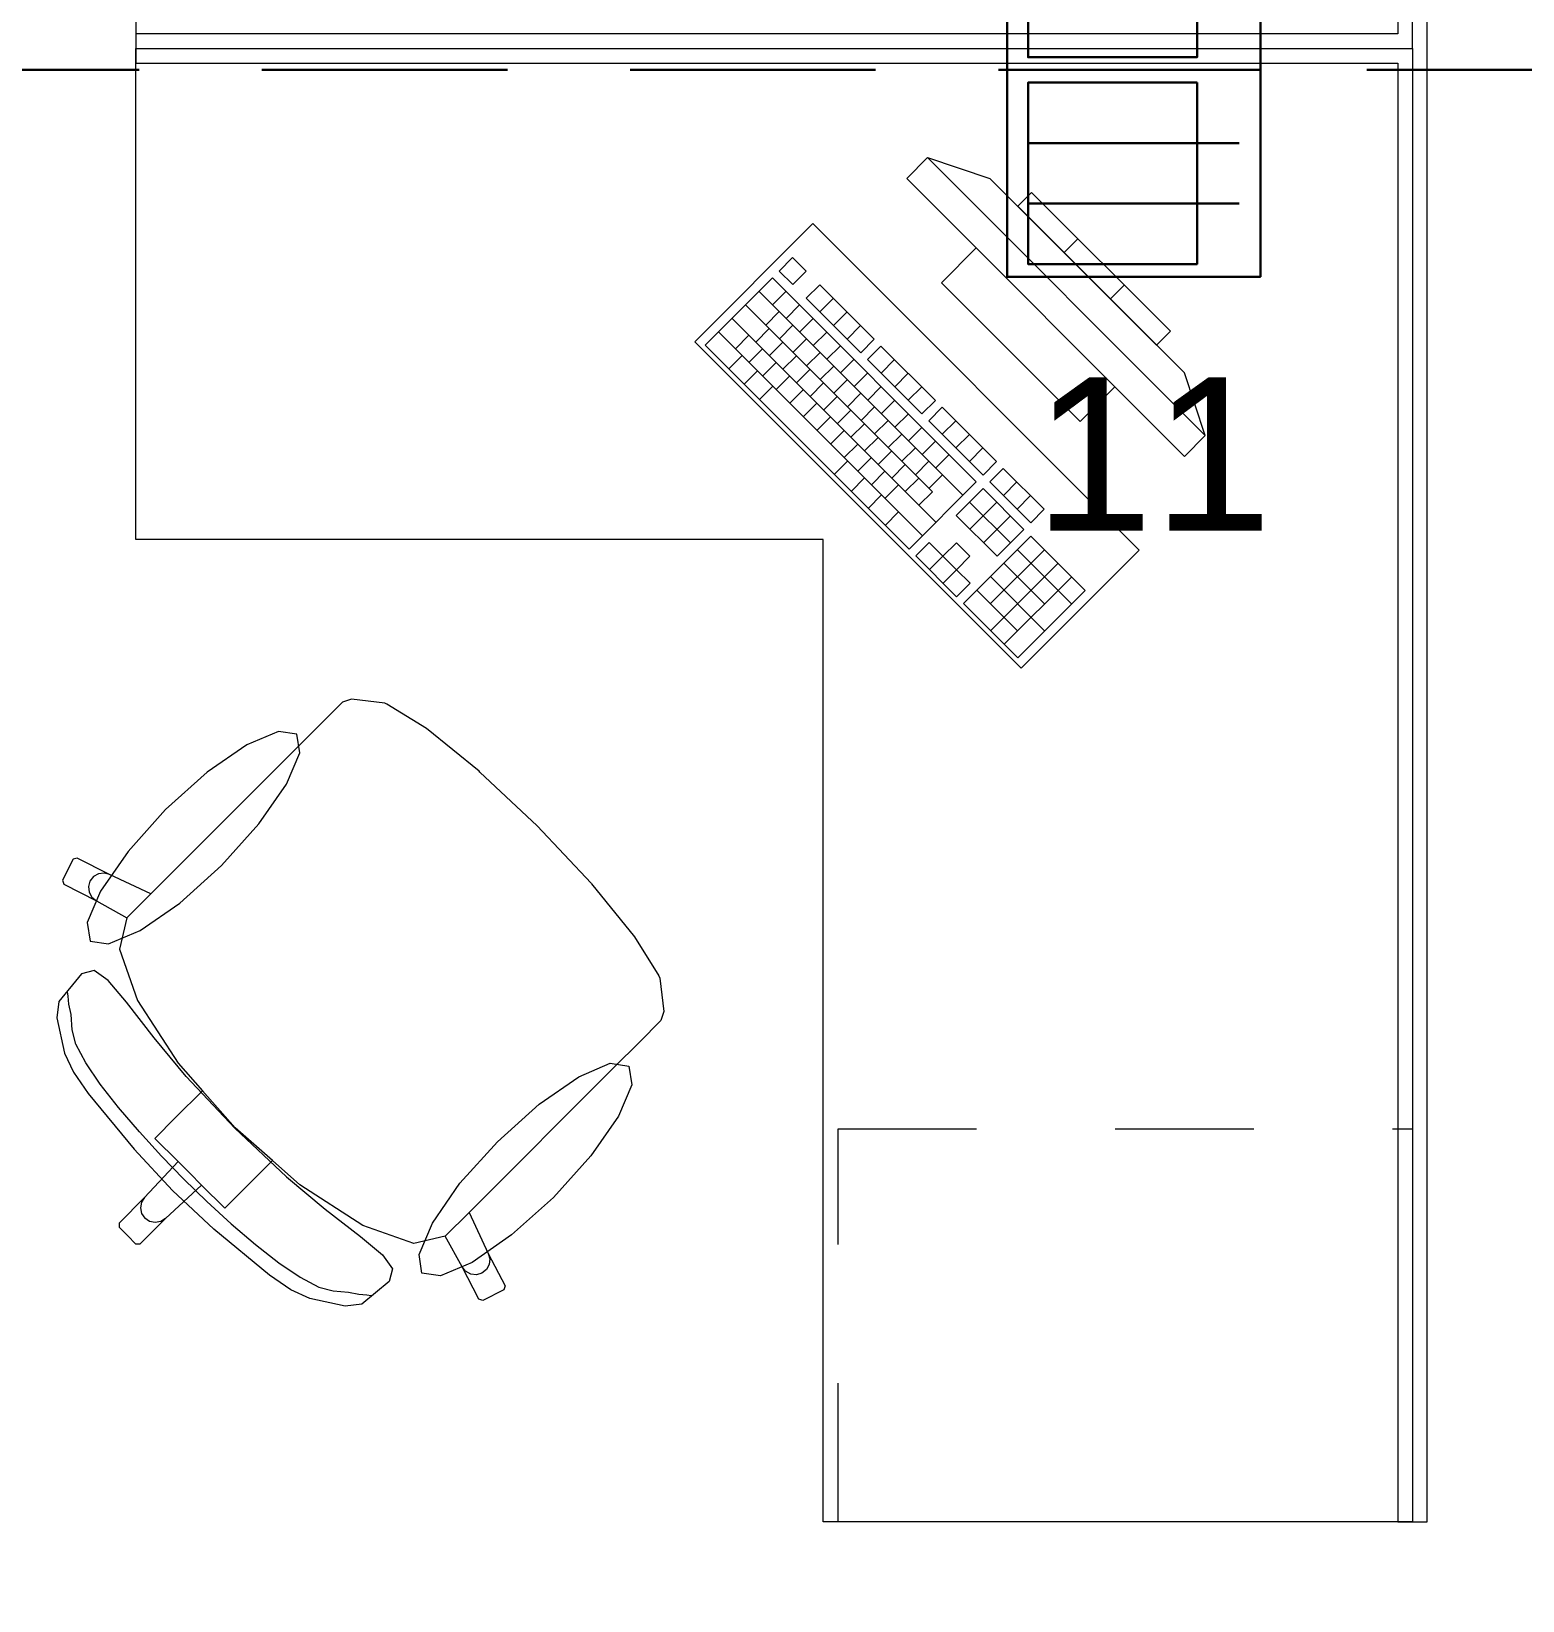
# Model space of a CAD drawing. Header units: inches. Extents: x -19 to 5698, y -728 to 92.
# Drawn here: x 289.633 to 291.151, y 8.252 to 9.85 of the extents above; entities that cross this region are included whole.
import ezdxf

# ---------------------------------------------------------------- set-up
doc = ezdxf.new("R2010")
doc.units = ezdxf.units.IN
doc.header["$MEASUREMENT"] = 0
doc.linetypes.add('HIDDEN', pattern=[0.375, 0.25, -0.125])
doc.linetypes.add('Rayas', pattern=[0.282222, 0.141111, -0.141111])
doc.layers.get('0').update_dxf_attribs({"color": 61})
doc.layers.add('00 conduct tomacorr', color=120, linetype='HIDDEN', lineweight=30)
doc.layers.add('00 IE LUZ EMERGENCIA', color=253, linetype='Continuous', lineweight=0)
for name, color, linetype in [('02 _ ARQ _ ZON _ Espacio.3D', 7, 'Continuous'), ('08 _ STR _ EXT _ 07 Losa Aligerada', 7, 'Continuous'), ('Estructura - 04 MURO', 7, 'Continuous'), ('Estructura - Carga', 7, 'Continuous'), ('Interior - Mobiliario', 7, 'Continuous')]:
    doc.layers.add(name, color=color, linetype=linetype)
doc.styles.add('Annotative', font='arial.ttf')

# ---------------------------------------------------------------- blocks, each defined once
blk = doc.blocks.new('CAJA POP UP 6 MODULOS')
at = {"layer": '00 conduct tomacorr', "linetype": 'Continuous'}
for p, q in [((-0.095, -0.165), (-0.095, -0.0151)), ((-0.052, -0.165), (-0.052, -0.0151)), ((0.052, -0.165), (0.052, -0.0151)), ((0.095, -0.165), (0.095, -0.0151)), ((0, -0.165), (0, -0.18))]:
    blk.add_line(p, q, dxfattribs=at)
for points in [[(-0.147, 0), (0.147, 0), (0.147, -0.18), (-0.147, -0.18)], [(0, 0), (0.147, 0), (0.147, -0.18), (0, -0.18)]]:
    blk.add_lwpolyline(points, close=True, dxfattribs=at)
for points in [[(-0.138, -0.045), (-0.009, -0.045), (-0.009, -0.165), (-0.138, -0.165), (-0.138, -0.045)], [(0.009, -0.045), (0.138, -0.045), (0.138, -0.165), (0.009, -0.165), (0.009, -0.045)]]:
    blk.add_lwpolyline(points, dxfattribs=at)
at = {"color": 1, "insert": (-0.1807, -0.168), "char_height": 0.05, "attachment_point": 1, "rotation": 180}
blk.add_mtext_dynamic_manual_height_columns('{\\fVerdana|b0|i0|c0|p34;2T}', width=0.000481, gutter_width=0.1561, heights=[0], dxfattribs=at)

msp = doc.modelspace()

# ---------------------------------------------------------------- linework, layer by layer
at = {"layer": '00 conduct tomacorr'}
msp.add_line((301.3673, 9.8105, -0.0007), (287.3985, 9.8105, -0.0007), dxfattribs=at)
at = {"layer": '02 _ ARQ _ ZON _ Espacio.3D', "color": 254, "linetype": 'Continuous', "lineweight": 0, "flags": 128}
msp.add_lwpolyline([(285.82, 11.584, 1.006545), (290.9535, 6.4505), (297.3949, 6.4505), (297.3958, 7.7), (297.6258, 7.7), (297.6258, 6.4505), (302.4195, 6.4505), (302.4195, 7.7), (302.995, 7.7), (302.995, 17.35), (301.67, 17.35), (301.67, 16.9001), (301.07, 16.9), (301.07, 16.2999), (300.57, 16.2998), (300.5701, 17.35), (297.5201, 17.35), (297.5201, 26.5963), (285.82, 26.5963), (285.82, 22.7663), (287.07, 22.7663), (287.07, 22.4977), (285.82, 22.4977)], format="xyb", close=True, dxfattribs=at)
at = {"layer": '08 _ STR _ EXT _ 07 Losa Aligerada', "color": 7, "linetype": 'Continuous', "lineweight": 18, "flags": 128}
msp.add_lwpolyline([(285.67, 33.9), (285.67, 21.2663), (285.72, 21.2663), (285.72, 11.97, 1.049431), (291.2937, 6.3), (302.1003, 6.3)], format="xyb", dxfattribs=at)
at = {"layer": 'Estructura - 04 MURO', "color": 7, "linetype": 'Continuous', "lineweight": 13}
for radius, start, end in [(3.78, 135.5846, 314.4045), (3.63, 134.6262, 311.932)]:
    msp.add_arc((288.37, 9.0005), radius, start, end, dxfattribs=at)
at = {"layer": 'Estructura - Carga', "color": 7, "linetype": 'Continuous', "lineweight": 30}
for radius in [3.93, 3.78]:
    msp.add_arc((288.37, 9.0005), radius, 135.5829, 314.4197, dxfattribs=at)
at = {"layer": 'Estructura - Carga', "color": 7, "linetype": 'Continuous', "lineweight": 13}
for radius in [3.81, 3.8, 3.79]:
    msp.add_arc((288.37, 9.0005), radius, 135.9588, 314.0437, dxfattribs=at)
at = {"layer": 'Interior - Mobiliario', "color": 175, "linetype": 'Continuous', "lineweight": 13}
for p, q in [((291.024, 11.3323), (291.024, 9.8473)), ((291.054, 9.8473), (291.054, 11.3323)), ((289.739, 9.8473), (289.739, 9.8173)), ((291.024, 9.8473), (289.739, 9.8473)), ((291.054, 9.8173), (291.054, 9.8473)), ((289.739, 9.8173), (291.024, 9.8173)), ((291.024, 9.8173), (291.024, 8.3323)), ((291.054, 8.3323), (291.054, 9.8173)), ((290.5451, 9.7212), (290.5239, 9.7)), ((290.8279, 9.4383), (290.5451, 9.7212)), ((290.5451, 9.7212), (290.6087, 9.7)), ((290.5239, 9.7), (290.8067, 9.4171)), ((290.6087, 9.7), (290.8067, 9.502)), ((290.6511, 9.6858), (290.637, 9.6717)), ((290.7926, 9.5444), (290.6511, 9.6858)), ((290.637, 9.6717), (290.7784, 9.5303)), ((290.6841, 9.6245), (290.6983, 9.6387)), ((290.4077, 9.6194), (290.394, 9.6057)), ((290.4215, 9.6056), (290.4077, 9.6194)), ((290.5946, 9.6293), (290.5592, 9.5939)), ((290.736, 9.4878), (290.5946, 9.6293)), ((290.394, 9.6057), (290.4078, 9.5919)), ((290.4078, 9.5919), (290.4215, 9.6056)), ((290.3871, 9.5989), (290.3186, 9.5303)), ((290.5948, 9.3912), (290.3871, 9.5989)), ((290.4354, 9.5917), (290.4217, 9.578)), ((290.4908, 9.5364), (290.4354, 9.5917)), ((290.5592, 9.5939), (290.7006, 9.4525)), ((290.7313, 9.5774), (290.7454, 9.5915)), ((290.3597, 9.5714), (290.5501, 9.381)), ((290.3734, 9.5852), (290.5811, 9.3774)), ((290.3873, 9.5713), (290.401, 9.585)), ((290.4011, 9.5575), (290.4148, 9.5712)), ((290.4217, 9.578), (290.4771, 9.5226)), ((290.4355, 9.5642), (290.4492, 9.5779)), ((290.346, 9.5577), (290.5537, 9.35)), ((290.3805, 9.5507), (290.3942, 9.5644)), ((290.4149, 9.5436), (290.4287, 9.5573)), ((290.4494, 9.5503), (290.4631, 9.564)), ((290.3323, 9.544), (290.54, 9.3363)), ((290.3496, 9.5267), (290.3633, 9.5404)), ((290.3702, 9.5335), (290.3839, 9.5472)), ((290.3943, 9.5368), (290.408, 9.5505)), ((290.4288, 9.5298), (290.4425, 9.5435)), ((290.4632, 9.5365), (290.4769, 9.5502)), ((290.7784, 9.5303), (290.7926, 9.5444)), ((290.3186, 9.5303), (290.5263, 9.3226)), ((290.3634, 9.5129), (290.3771, 9.5266)), ((290.3841, 9.5196), (290.3978, 9.5334)), ((290.4082, 9.523), (290.4219, 9.5367)), ((290.422, 9.5091), (290.4357, 9.5228)), ((290.4426, 9.5159), (290.4564, 9.5296)), ((290.4771, 9.5226), (290.4908, 9.5364)), ((290.4977, 9.5294), (290.484, 9.5157)), ((290.5531, 9.474), (290.4977, 9.5294)), ((290.3428, 9.5061), (290.3565, 9.5198)), ((290.3773, 9.499), (290.391, 9.5127)), ((290.3979, 9.5058), (290.4116, 9.5195)), ((290.4359, 9.4953), (290.4496, 9.509)), ((290.4565, 9.5021), (290.4702, 9.5158)), ((290.484, 9.5157), (290.5394, 9.4603)), ((290.4978, 9.5019), (290.5115, 9.5156)), ((290.3584, 9.4905), (290.3721, 9.5042)), ((290.3911, 9.4852), (290.4048, 9.4989)), ((290.4118, 9.492), (290.4255, 9.5057)), ((290.4256, 9.4781), (290.4393, 9.4918)), ((290.4497, 9.4814), (290.4634, 9.4951)), ((290.4703, 9.4882), (290.4841, 9.5019)), ((290.5117, 9.488), (290.5254, 9.5017)), ((290.8279, 9.4383), (290.8067, 9.502)), ((290.3739, 9.4749), (290.3877, 9.4886)), ((290.405, 9.4713), (290.4187, 9.485)), ((290.4394, 9.4643), (290.4532, 9.478)), ((290.4635, 9.4676), (290.4773, 9.4813)), ((290.4842, 9.4744), (290.4979, 9.4881)), ((290.5255, 9.4742), (290.5392, 9.4879)), ((290.7006, 9.4525), (290.736, 9.4878)), ((290.4188, 9.4575), (290.4325, 9.4712)), ((290.4533, 9.4504), (290.467, 9.4641)), ((290.4774, 9.4537), (290.4911, 9.4675)), ((290.498, 9.4605), (290.5117, 9.4742)), ((290.5119, 9.4467), (290.5256, 9.4604)), ((290.5394, 9.4603), (290.5531, 9.474)), ((290.56, 9.4671), (290.5463, 9.4534)), ((290.6154, 9.4117), (290.56, 9.4671)), ((290.4327, 9.4436), (290.4464, 9.4573)), ((290.4465, 9.4298), (290.4602, 9.4435)), ((290.4671, 9.4366), (290.4809, 9.4503)), ((290.4912, 9.4399), (290.505, 9.4536)), ((290.5257, 9.4328), (290.5394, 9.4465)), ((290.5463, 9.4534), (290.6017, 9.398)), ((290.5601, 9.4396), (290.5739, 9.4533)), ((290.4604, 9.4159), (290.4741, 9.4296)), ((290.481, 9.4227), (290.4947, 9.4364)), ((290.5051, 9.426), (290.5188, 9.4398)), ((290.5396, 9.419), (290.5533, 9.4327)), ((290.574, 9.4257), (290.5877, 9.4394)), ((290.8067, 9.4171), (290.8279, 9.4383)), ((290.4501, 9.3987), (290.4638, 9.4125)), ((290.4742, 9.4021), (290.4879, 9.4158)), ((290.4948, 9.4089), (290.5086, 9.4226)), ((290.5189, 9.4122), (290.5327, 9.4259)), ((290.5328, 9.3983), (290.5465, 9.4121)), ((290.5534, 9.4051), (290.5671, 9.4189)), ((290.5878, 9.4119), (290.6016, 9.4256)), ((290.6017, 9.398), (290.6154, 9.4117)), ((290.4674, 9.3814), (290.4811, 9.3952)), ((290.488, 9.3882), (290.5018, 9.4019)), ((290.5087, 9.395), (290.5224, 9.4087)), ((290.5225, 9.3812), (290.5362, 9.3949)), ((290.5466, 9.3845), (290.5603, 9.3982)), ((290.6223, 9.4048), (290.6086, 9.3911)), ((290.6639, 9.3633), (290.6223, 9.4048)), ((290.5019, 9.3744), (290.5156, 9.3881)), ((290.5263, 9.3226), (290.5948, 9.3912)), ((290.5364, 9.3673), (290.5501, 9.381)), ((290.6018, 9.3842), (290.5743, 9.3568)), ((290.6433, 9.3427), (290.6018, 9.3842)), ((290.6086, 9.3911), (290.6502, 9.3495)), ((290.6225, 9.3772), (290.6362, 9.391)), ((290.4847, 9.3641), (290.4984, 9.3778)), ((290.588, 9.3705), (290.6296, 9.329)), ((290.5882, 9.343), (290.6156, 9.3704)), ((290.6363, 9.3634), (290.65, 9.3771)), ((290.6502, 9.3495), (290.6639, 9.3633)), ((290.502, 9.3468), (290.5157, 9.3605)), ((290.5743, 9.3568), (290.6159, 9.3153)), ((290.602, 9.3291), (290.6295, 9.3565)), ((290.6502, 9.3358), (290.5817, 9.2672)), ((290.6159, 9.3153), (290.6433, 9.3427)), ((290.7056, 9.2804), (290.6502, 9.3358)), ((290.5469, 9.3294), (290.5332, 9.3157)), ((290.5332, 9.3157), (290.5747, 9.2741)), ((290.5607, 9.3155), (290.5469, 9.3294)), ((290.547, 9.3018), (290.5607, 9.3155)), ((290.5745, 9.3292), (290.5607, 9.3155)), ((290.5607, 9.3155), (290.5746, 9.3017)), ((290.5883, 9.3154), (290.5745, 9.3292)), ((290.5746, 9.3017), (290.5883, 9.3154)), ((290.6092, 9.2671), (290.6641, 9.3219)), ((290.6365, 9.3221), (290.6919, 9.2667)), ((290.5609, 9.288), (290.5746, 9.3017)), ((290.5884, 9.2878), (290.5746, 9.3017)), ((290.6093, 9.2395), (290.6779, 9.3081)), ((290.6228, 9.3083), (290.6643, 9.2668)), ((290.5747, 9.2741), (290.5884, 9.2878)), ((290.6091, 9.2946), (290.6645, 9.2392)), ((290.6232, 9.2257), (290.6918, 9.2942)), ((290.5817, 9.2672), (290.637, 9.2118)), ((290.5954, 9.2809), (290.6369, 9.2394)), ((290.637, 9.2118), (290.7056, 9.2804)), ((289.9494, 9.1669), (289.9274, 9.1449)), ((289.9587, 9.1698), (289.9494, 9.1669)), ((289.9926, 9.1658), (289.9587, 9.1698)), ((289.9947, 9.1649), (289.9926, 9.1658)), ((290.0348, 9.14), (289.9947, 9.1649)), ((289.9274, 9.1449), (289.9019, 9.1194)), ((290.0884, 9.0964), (290.0348, 9.14)), ((289.9019, 9.1194), (289.7541, 8.9716)), ((290.0893, 9.0957), (290.0884, 9.0964)), ((290.1476, 9.0409), (290.0893, 9.0957)), ((290.1476, 9.0409), (290.2025, 8.9825)), ((289.6752, 9.0068), (289.6644, 8.9855)), ((289.6792, 9.0081), (289.6752, 9.0068)), ((289.7123, 8.9912), (289.6792, 9.0081)), ((289.6644, 8.9855), (289.6657, 8.9814)), ((289.6657, 8.9814), (289.6988, 8.9644)), ((289.6921, 8.9847), (289.6906, 8.979)), ((289.6957, 8.9893), (289.6921, 8.9847)), ((289.7008, 8.9921), (289.6957, 8.9893)), ((289.7067, 8.9928), (289.7008, 8.9921)), ((289.7123, 8.9912), (289.7067, 8.9928)), ((289.7541, 8.9716), (289.7123, 8.9912)), ((290.2025, 8.9825), (290.2031, 8.9817)), ((290.2031, 8.9817), (290.2467, 8.928)), ((289.6906, 8.979), (289.6913, 8.9732)), ((289.6913, 8.9732), (289.6942, 8.9681)), ((289.6942, 8.9681), (289.6988, 8.9644)), ((289.6988, 8.9644), (289.7298, 8.9471)), ((289.7298, 8.9473), (289.7541, 8.9716)), ((289.7298, 8.9473), (289.7298, 8.9471)), ((289.7298, 8.9471), (289.7224, 8.9152)), ((290.2467, 8.928), (290.2716, 8.888)), ((289.7224, 8.9152), (289.7407, 8.8632)), ((289.6837, 8.8901), (289.6605, 8.8622)), ((289.6966, 8.8935), (289.6837, 8.8901)), ((289.7109, 8.8834), (289.6966, 8.8935)), ((289.7296, 8.8612), (289.7109, 8.8834)), ((290.2716, 8.888), (290.2725, 8.8859)), ((290.2725, 8.8859), (290.2765, 8.8519)), ((289.6702, 8.8675), (289.6694, 8.872)), ((289.6709, 8.8594), (289.6702, 8.8675)), ((289.6605, 8.8622), (289.6586, 8.8454)), ((289.673, 8.8487), (289.6709, 8.8594)), ((289.7575, 8.825), (289.7296, 8.8612)), ((289.7407, 8.8632), (289.782, 8.7994)), ((290.2765, 8.8519), (290.2736, 8.8426)), ((289.6586, 8.8454), (289.6664, 8.8093)), ((289.6741, 8.8333), (289.673, 8.8487)), ((290.2736, 8.8426), (290.2517, 8.8207)), ((289.678, 8.8185), (289.6741, 8.8333)), ((289.7902, 8.7857), (289.7575, 8.825)), ((290.2517, 8.8207), (290.2262, 8.7952)), ((289.6664, 8.8093), (289.6754, 8.7901)), ((289.688, 8.7997), (289.678, 8.8185)), ((289.6754, 8.7901), (289.6903, 8.7684)), ((289.7028, 8.7779), (289.688, 8.7997)), ((289.782, 8.7994), (289.8068, 8.7712)), ((290.2262, 8.7952), (290.0783, 8.6473)), ((289.7214, 8.754), (289.7028, 8.7779)), ((289.8397, 8.7329), (289.7902, 8.7857)), ((289.6903, 8.7684), (289.7371, 8.7117)), ((289.8068, 8.7712), (289.7795, 8.7439)), ((289.8068, 8.7712), (289.8401, 8.7334)), ((289.7426, 8.7293), (289.7214, 8.754)), ((289.7795, 8.7439), (289.7583, 8.7227)), ((289.7651, 8.7047), (289.7426, 8.7293)), ((289.8397, 8.7329), (289.8924, 8.6834)), ((289.878, 8.7001), (289.8401, 8.7334)), ((289.7371, 8.7117), (289.7762, 8.6695)), ((289.7583, 8.7227), (289.7819, 8.6991)), ((289.7819, 8.6991), (289.7479, 8.6626)), ((289.788, 8.6812), (289.7651, 8.7047)), ((289.7819, 8.6991), (289.7939, 8.6871)), ((289.878, 8.7001), (289.8506, 8.6727)), ((289.9061, 8.6753), (289.878, 8.7001)), ((289.788, 8.6812), (289.8114, 8.6584)), ((289.8058, 8.6752), (289.7939, 8.6871)), ((289.8924, 8.6834), (289.9318, 8.6507)), ((289.7479, 8.6626), (289.7219, 8.6365)), ((289.7479, 8.6626), (289.7447, 8.6577)), ((289.8058, 8.6752), (289.7693, 8.6412)), ((289.8184, 8.6304), (289.7762, 8.6695)), ((289.8295, 8.6516), (289.8058, 8.6752)), ((289.8506, 8.6727), (289.8295, 8.6516)), ((289.97, 8.6339), (289.9061, 8.6753)), ((289.7447, 8.6577), (289.7436, 8.6519)), ((289.7436, 8.6519), (289.7448, 8.6462)), ((289.7448, 8.6462), (289.748, 8.6413)), ((289.8114, 8.6584), (289.836, 8.6358)), ((289.9318, 8.6507), (289.9679, 8.6228)), ((290.0541, 8.6231), (290.0783, 8.6473)), ((290.0783, 8.6473), (290.0979, 8.6056)), ((289.7219, 8.6365), (289.7219, 8.6322)), ((289.7219, 8.6322), (289.7304, 8.6237)), ((289.7693, 8.6412), (289.7432, 8.6151)), ((289.7529, 8.638), (289.748, 8.6413)), ((289.7587, 8.6369), (289.7529, 8.638)), ((289.7644, 8.638), (289.7587, 8.6369)), ((289.7693, 8.6412), (289.7644, 8.638)), ((289.8751, 8.5835), (289.8184, 8.6304)), ((289.836, 8.6358), (289.8608, 8.6147)), ((290.0219, 8.6156), (289.97, 8.6339)), ((289.739, 8.6151), (289.7304, 8.6237)), ((289.7432, 8.6151), (289.739, 8.6151)), ((289.8608, 8.6147), (289.8846, 8.5961)), ((289.9679, 8.6228), (289.9902, 8.6042)), ((290.0539, 8.6231), (290.0219, 8.6156)), ((290.0541, 8.6231), (290.0539, 8.6231)), ((290.0712, 8.592), (290.0539, 8.6231)), ((289.8846, 8.5961), (289.9064, 8.5812)), ((289.9902, 8.6042), (290.0002, 8.5899)), ((290.0979, 8.6056), (290.0995, 8.5999)), ((290.0979, 8.6056), (290.1149, 8.5725)), ((290.0995, 8.5999), (290.0989, 8.5941)), ((289.8968, 8.5686), (289.8751, 8.5835)), ((289.9064, 8.5812), (289.9253, 8.5713)), ((290.0002, 8.5899), (289.9968, 8.577)), ((290.0748, 8.5874), (290.0712, 8.592)), ((290.0882, 8.5589), (290.0712, 8.592)), ((290.08, 8.5845), (290.0748, 8.5874)), ((290.0858, 8.5838), (290.08, 8.5845)), ((290.0914, 8.5854), (290.0858, 8.5838)), ((290.096, 8.589), (290.0914, 8.5854)), ((290.0989, 8.5941), (290.096, 8.589)), ((289.916, 8.5596), (289.8968, 8.5686)), ((289.9253, 8.5713), (289.94, 8.5674)), ((289.94, 8.5674), (289.9554, 8.5662)), ((289.9554, 8.5662), (289.9662, 8.5642)), ((289.9662, 8.5642), (289.9742, 8.5634)), ((289.9968, 8.577), (289.969, 8.5538)), ((290.1136, 8.5684), (290.0922, 8.5576)), ((290.1149, 8.5725), (290.1136, 8.5684)), ((289.9522, 8.5519), (289.916, 8.5596)), ((289.969, 8.5538), (289.9522, 8.5519)), ((289.9742, 8.5634), (289.9787, 8.5626)), ((290.0922, 8.5576), (290.0882, 8.5589)), ((291.024, 8.3323), (291.054, 8.3323))]:
    msp.add_line(p, q, dxfattribs=at)
at = {"layer": 'Interior - Mobiliario', "color": 175, "linetype": 'Rayas', "lineweight": 13}
for p, q in [((290.454, 8.3323), (290.454, 8.7323)), ((290.454, 8.7323), (291.039, 8.7323))]:
    msp.add_line(p, q, dxfattribs=at)
at = {"layer": 'Interior - Mobiliario', "color": 175, "linetype": 'Continuous', "lineweight": 13, "flags": 128}
for points in [[(291.039, 9.8323), (291.039, 11.3323), (290.439, 11.3323), (290.439, 10.3323), (289.739, 10.3323), (289.739, 9.8323)], [(291.039, 9.8323), (291.039, 8.3323), (290.439, 8.3323), (290.439, 9.3323), (289.739, 9.3323), (289.739, 9.8323)], [(290.4284, 9.654), (290.3082, 9.5338), (290.6405, 9.2015), (290.7607, 9.3217)], [(289.7692, 9.0574), (289.731, 9.0149), (289.703, 8.9745), (289.6894, 8.9424), (289.6923, 8.9235), (289.7112, 8.9207), (289.7433, 8.9343), (289.7836, 8.9623), (289.8261, 9.0004), (289.8642, 9.0429), (289.8923, 9.0833), (289.9059, 9.1153), (289.903, 9.1343), (289.8841, 9.1371), (289.852, 9.1235), (289.8117, 9.0955)], [(290.1641, 8.6624), (290.1216, 8.6243), (290.0813, 8.5963), (290.0492, 8.5826), (290.0303, 8.5855), (290.0274, 8.6044), (290.041, 8.6365), (290.069, 8.6769), (290.1072, 8.7193), (290.1497, 8.7575), (290.19, 8.7855), (290.2221, 8.7991), (290.241, 8.7963), (290.2439, 8.7773), (290.2303, 8.7453), (290.2023, 8.7049)]]:
    msp.add_lwpolyline(points, close=True, dxfattribs=at)

# ---------------------------------------------------------------- block references
at = {"layer": '00 conduct tomacorr', "xscale": 1.432830642179531, "yscale": 1.432830642179531, "zscale": 1.432830642179531, "rotation": 269.9999999999999}
msp.add_blockref('CAJA POP UP 6 MODULOS', (290.884, 9.8105, -0.0007), dxfattribs=at)

# ---------------------------------------------------------------- texts
at = {"layer": '00 IE LUZ EMERGENCIA', "style": 'Annotative'}
msp.add_attdef('11', (290.6534, 9.3414, -0.0007), '', height=0.1562, dxfattribs=at)

doc.saveas('drawing.dxf')
